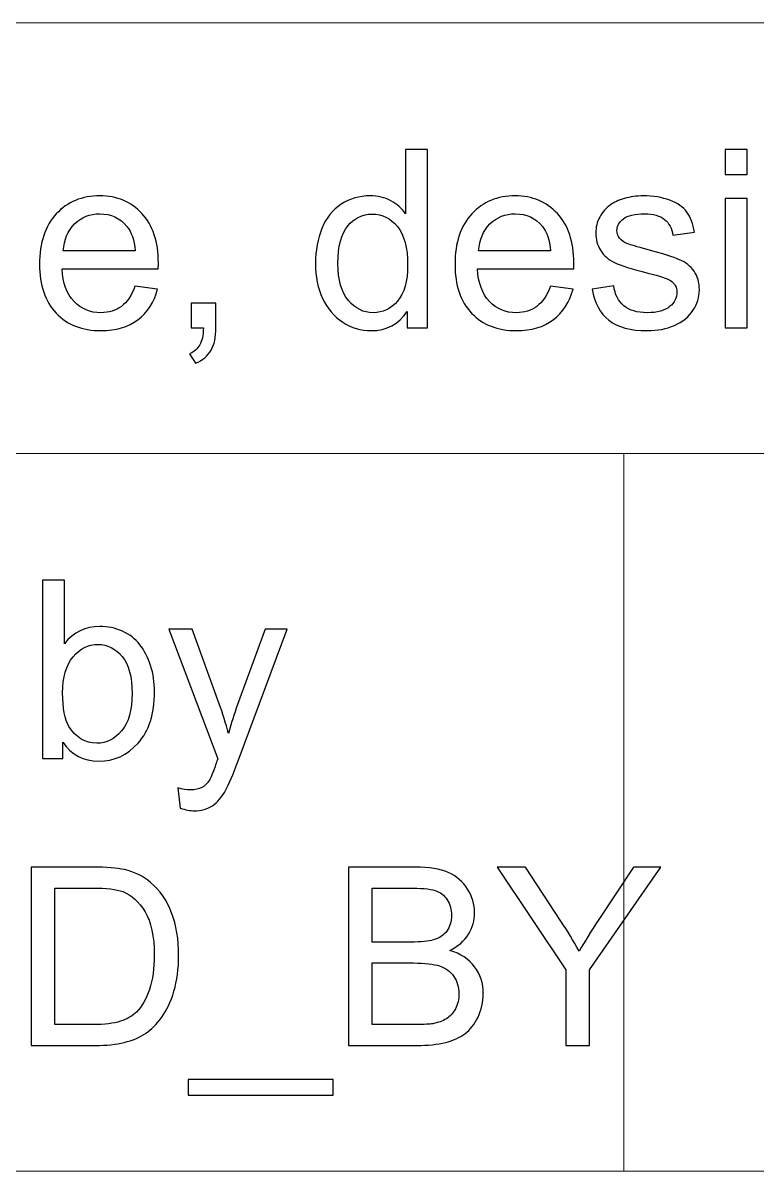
# Model space of a CAD drawing. Header units: centimetres. Extents: x -52 to 52, y -48 to 48.
# Drawn here: x 17.824 to 18.848, y -44.205 to -42.605 of the extents above; entities that cross this region are included whole.
import ezdxf

# ---------------------------------------------------------------- set-up
doc = ezdxf.new("R2010")
doc.units = ezdxf.units.CM
doc.header["$MEASUREMENT"] = 0
doc.layers.add('Title Block', color=7, linetype='Continuous')

msp = doc.modelspace()

# ---------------------------------------------------------------- linework, layer by layer
at = {"layer": 'Title Block', "lineweight": 9}
for points in [[(12.96203, -42.6054), (12.96203, -42.6054), (29.96203, -42.6054), (29.96203, -42.6054)], [(12.96203, -43.2054), (12.96203, -43.2054), (29.96203, -43.2054), (29.96203, -43.2054)], [(18.66203, -44.2054), (18.66203, -44.2054), (18.66203, -43.2054), (18.66203, -43.2054)], [(12.96203, -44.2054), (12.96203, -44.2054), (29.96203, -44.2054), (29.96203, -44.2054)]]:
    msp.add_open_spline(points, degree=3, dxfattribs=at)
at = {"layer": 'Title Block'}
for points, knots in [([(18.35993, -43.0304), (18.35993, -43.0304), (18.35993, -43.00754), (18.35993, -43.00754), (18.34852, -43.02531), (18.33174, -43.03422), (18.30958, -43.03422), (18.29523, -43.03422), (18.28203, -43.03028), (18.27005, -43.02236), (18.25802, -43.01449), (18.2487, -43.00343), (18.24204, -42.98931), (18.23545, -42.97513), (18.23215, -42.95887), (18.23215, -42.94047), (18.23215, -42.92253), (18.23516, -42.90627), (18.24112, -42.89163), (18.24714, -42.87704), (18.25611, -42.86582), (18.26809, -42.85806), (18.28001, -42.85025), (18.29343, -42.84637), (18.30819, -42.84637), (18.31907, -42.84637), (18.32873, -42.84869), (18.33718, -42.85326), (18.34563, -42.85783), (18.35252, -42.86385), (18.35784, -42.8712), (18.35784, -42.8712), (18.35784, -42.78179), (18.35784, -42.78179), (18.35784, -42.78179), (18.3884, -42.78179), (18.3884, -42.78179), (18.3884, -42.78179), (18.3884, -43.0304), (18.3884, -43.0304), (18.3884, -43.0304), (18.35993, -43.0304), (18.35993, -43.0304)], [0, 0, 0, 0, 0.0714286, 0.0714286, 0.0714286, 0.1428571, 0.1428571, 0.1428571, 0.2142857, 0.2142857, 0.2142857, 0.2857143, 0.2857143, 0.2857143, 0.3571429, 0.3571429, 0.3571429, 0.4285714, 0.4285714, 0.4285714, 0.5, 0.5, 0.5, 0.5714286, 0.5714286, 0.5714286, 0.6428571, 0.6428571, 0.6428571, 0.7142857, 0.7142857, 0.7142857, 0.7857143, 0.7857143, 0.7857143, 0.8571429, 0.8571429, 0.8571429, 0.9285714, 0.9285714, 0.9285714, 1, 1, 1, 1]), ([(18.80344, -42.81651), (18.80344, -42.81651), (18.80344, -42.78179), (18.80344, -42.78179), (18.80344, -42.78179), (18.83399, -42.78179), (18.83399, -42.78179), (18.83399, -42.78179), (18.83399, -42.81651), (18.83399, -42.81651), (18.83399, -42.81651), (18.80344, -42.81651), (18.80344, -42.81651)], [0, 0, 0, 0, 0.25, 0.25, 0.25, 0.5, 0.5, 0.5, 0.75, 0.75, 0.75, 1, 1, 1, 1]), ([(17.98047, -42.97207), (17.98047, -42.97207), (18.01207, -42.97623), (18.01207, -42.97623), (18.00715, -42.99458), (17.99795, -43.00887), (17.98452, -43.019), (17.9711, -43.02913), (17.95397, -43.03422), (17.93308, -43.03422), (17.9068, -43.03422), (17.88597, -43.02612), (17.87058, -43.00991), (17.85518, -42.99377), (17.84749, -42.97103), (17.84749, -42.9418), (17.84749, -42.91159), (17.85524, -42.8881), (17.87081, -42.87143), (17.88638, -42.85471), (17.90657, -42.84637), (17.9314, -42.84637), (17.95541, -42.84637), (17.97503, -42.85453), (17.99025, -42.87091), (18.00547, -42.88729), (18.01311, -42.91032), (18.01311, -42.94001), (18.01311, -42.9418), (18.01305, -42.94452), (18.01294, -42.94811), (18.01294, -42.94811), (17.87874, -42.94811), (17.87874, -42.94811), (17.87989, -42.96784), (17.88545, -42.983), (17.89552, -42.99348), (17.90553, -43.00395), (17.91809, -43.00922), (17.93308, -43.00922), (17.94425, -43.00922), (17.95379, -43.00627), (17.96166, -43.00037), (17.96959, -42.99446), (17.97584, -42.98503), (17.98047, -42.97207)], [0, 0, 0, 0, 0.0666667, 0.0666667, 0.0666667, 0.1333333, 0.1333333, 0.1333333, 0.2, 0.2, 0.2, 0.2666667, 0.2666667, 0.2666667, 0.3333333, 0.3333333, 0.3333333, 0.4, 0.4, 0.4, 0.4666667, 0.4666667, 0.4666667, 0.5333333, 0.5333333, 0.5333333, 0.6, 0.6, 0.6, 0.6666667, 0.6666667, 0.6666667, 0.7333333, 0.7333333, 0.7333333, 0.8, 0.8, 0.8, 0.8666667, 0.8666667, 0.8666667, 0.9333333, 0.9333333, 0.9333333, 1, 1, 1, 1]), ([(18.55963, -42.97207), (18.55963, -42.97207), (18.59123, -42.97623), (18.59123, -42.97623), (18.58631, -42.99458), (18.57711, -43.00887), (18.56368, -43.019), (18.55026, -43.02913), (18.53313, -43.03422), (18.51224, -43.03422), (18.48596, -43.03422), (18.46513, -43.02612), (18.44974, -43.00991), (18.43434, -42.99377), (18.42665, -42.97103), (18.42665, -42.9418), (18.42665, -42.91159), (18.4344, -42.8881), (18.44997, -42.87143), (18.46554, -42.85471), (18.48573, -42.84637), (18.51056, -42.84637), (18.53457, -42.84637), (18.55419, -42.85453), (18.56941, -42.87091), (18.58463, -42.88729), (18.59227, -42.91032), (18.59227, -42.94001), (18.59227, -42.9418), (18.59221, -42.94452), (18.5921, -42.94811), (18.5921, -42.94811), (18.4579, -42.94811), (18.4579, -42.94811), (18.45905, -42.96784), (18.46461, -42.983), (18.47468, -42.99348), (18.48469, -43.00395), (18.49725, -43.00922), (18.51224, -43.00922), (18.52341, -43.00922), (18.53295, -43.00627), (18.54082, -43.00037), (18.54875, -42.99446), (18.555, -42.98503), (18.55963, -42.97207)], [0, 0, 0, 0, 0.0666667, 0.0666667, 0.0666667, 0.1333333, 0.1333333, 0.1333333, 0.2, 0.2, 0.2, 0.2666667, 0.2666667, 0.2666667, 0.3333333, 0.3333333, 0.3333333, 0.4, 0.4, 0.4, 0.4666667, 0.4666667, 0.4666667, 0.5333333, 0.5333333, 0.5333333, 0.6, 0.6, 0.6, 0.6666667, 0.6666667, 0.6666667, 0.7333333, 0.7333333, 0.7333333, 0.8, 0.8, 0.8, 0.8666667, 0.8666667, 0.8666667, 0.9333333, 0.9333333, 0.9333333, 1, 1, 1, 1]), ([(18.61767, -42.97658), (18.61767, -42.97658), (18.64788, -42.97172), (18.64788, -42.97172), (18.64956, -42.98381), (18.65431, -42.99307), (18.66206, -42.99956), (18.66981, -43.00598), (18.68069, -43.00922), (18.69458, -43.00922), (18.70865, -43.00922), (18.71906, -43.00638), (18.72589, -43.00065), (18.73266, -42.99498), (18.73608, -42.98827), (18.73608, -42.98057), (18.73608, -42.97369), (18.73301, -42.96825), (18.72693, -42.96431), (18.72265, -42.96159), (18.71223, -42.95818), (18.69568, -42.95395), (18.67334, -42.94834), (18.65789, -42.94348), (18.64921, -42.93937), (18.64059, -42.9352), (18.63405, -42.92953), (18.6296, -42.92224), (18.62514, -42.91501), (18.62288, -42.90696), (18.62288, -42.89817), (18.62288, -42.89012), (18.62473, -42.88272), (18.62838, -42.87589), (18.63208, -42.86906), (18.63706, -42.86339), (18.64337, -42.85887), (18.64811, -42.8554), (18.65459, -42.85245), (18.66275, -42.85002), (18.67097, -42.84759), (18.67971, -42.84637), (18.68909, -42.84637), (18.70321, -42.84637), (18.71559, -42.8484), (18.72624, -42.85251), (18.73694, -42.85656), (18.74481, -42.86211), (18.74991, -42.86906), (18.75494, -42.87606), (18.75847, -42.88538), (18.76038, -42.89707), (18.76038, -42.89707), (18.73052, -42.90123), (18.73052, -42.90123), (18.72919, -42.89186), (18.72525, -42.88451), (18.71877, -42.87924), (18.71229, -42.87398), (18.70315, -42.87137), (18.69128, -42.87137), (18.67734, -42.87137), (18.66733, -42.87369), (18.66137, -42.87832), (18.65541, -42.88295), (18.6524, -42.88839), (18.6524, -42.89458), (18.6524, -42.89851), (18.65361, -42.9021), (18.6561, -42.90529), (18.65859, -42.90853), (18.66247, -42.91125), (18.66779, -42.91339), (18.67086, -42.91454), (18.67977, -42.91715), (18.6947, -42.9212), (18.71623, -42.92693), (18.73127, -42.93167), (18.73984, -42.93532), (18.7484, -42.93897), (18.75512, -42.94435), (18.75998, -42.95129), (18.7649, -42.95829), (18.76733, -42.96697), (18.76733, -42.97739), (18.76733, -42.98752), (18.76437, -42.99707), (18.75841, -43.00604), (18.75245, -43.01501), (18.74389, -43.02195), (18.73272, -43.02687), (18.72149, -43.03179), (18.70882, -43.03422), (18.6947, -43.03422), (18.67132, -43.03422), (18.65344, -43.02936), (18.64117, -43.01969), (18.6289, -43.00997), (18.62109, -42.99562), (18.61767, -42.97658)], [0, 0, 0, 0, 0.030303, 0.030303, 0.030303, 0.0606061, 0.0606061, 0.0606061, 0.0909091, 0.0909091, 0.0909091, 0.1212121, 0.1212121, 0.1212121, 0.1515152, 0.1515152, 0.1515152, 0.1818182, 0.1818182, 0.1818182, 0.2121212, 0.2121212, 0.2121212, 0.2424242, 0.2424242, 0.2424242, 0.2727273, 0.2727273, 0.2727273, 0.3030303, 0.3030303, 0.3030303, 0.3333333, 0.3333333, 0.3333333, 0.3636364, 0.3636364, 0.3636364, 0.3939394, 0.3939394, 0.3939394, 0.4242424, 0.4242424, 0.4242424, 0.4545455, 0.4545455, 0.4545455, 0.4848485, 0.4848485, 0.4848485, 0.5151515, 0.5151515, 0.5151515, 0.5454545, 0.5454545, 0.5454545, 0.5757576, 0.5757576, 0.5757576, 0.6060606, 0.6060606, 0.6060606, 0.6363636, 0.6363636, 0.6363636, 0.6666667, 0.6666667, 0.6666667, 0.6969697, 0.6969697, 0.6969697, 0.7272727, 0.7272727, 0.7272727, 0.7575758, 0.7575758, 0.7575758, 0.7878788, 0.7878788, 0.7878788, 0.8181818, 0.8181818, 0.8181818, 0.8484848, 0.8484848, 0.8484848, 0.8787879, 0.8787879, 0.8787879, 0.9090909, 0.9090909, 0.9090909, 0.9393939, 0.9393939, 0.9393939, 0.969697, 0.969697, 0.969697, 1, 1, 1, 1]), ([(18.80344, -43.0304), (18.80344, -43.0304), (18.80344, -42.85019), (18.80344, -42.85019), (18.80344, -42.85019), (18.83399, -42.85019), (18.83399, -42.85019), (18.83399, -42.85019), (18.83399, -43.0304), (18.83399, -43.0304), (18.83399, -43.0304), (18.80344, -43.0304), (18.80344, -43.0304)], [0, 0, 0, 0, 0.25, 0.25, 0.25, 0.5, 0.5, 0.5, 0.75, 0.75, 0.75, 1, 1, 1, 1]), ([(17.88047, -42.92311), (17.88047, -42.92311), (17.98082, -42.92311), (17.98082, -42.92311), (17.97949, -42.90795), (17.97561, -42.8966), (17.9693, -42.88902), (17.95964, -42.87728), (17.94702, -42.87137), (17.93157, -42.87137), (17.91757, -42.87137), (17.90582, -42.87606), (17.89627, -42.88544), (17.88678, -42.89481), (17.88151, -42.90737), (17.88047, -42.92311)], [0, 0, 0, 0, 0.2, 0.2, 0.2, 0.4, 0.4, 0.4, 0.6, 0.6, 0.6, 0.8, 0.8, 0.8, 1, 1, 1, 1]), ([(18.2634, -42.94053), (18.2634, -42.96356), (18.26826, -42.98075), (18.27804, -42.99215), (18.28776, -43.00355), (18.29928, -43.00922), (18.31253, -43.00922), (18.3259, -43.00922), (18.33724, -43.00378), (18.34662, -42.9929), (18.35593, -42.98202), (18.36062, -42.96541), (18.36062, -42.94307), (18.36062, -42.91854), (18.35587, -42.90048), (18.34633, -42.88897), (18.33684, -42.87745), (18.32509, -42.87172), (18.31114, -42.87172), (18.29754, -42.87172), (18.2862, -42.87722), (18.27706, -42.88827), (18.26797, -42.89932), (18.2634, -42.91674), (18.2634, -42.94053)], [0, 0, 0, 0, 0.125, 0.125, 0.125, 0.25, 0.25, 0.25, 0.375, 0.375, 0.375, 0.5, 0.5, 0.5, 0.625, 0.625, 0.625, 0.75, 0.75, 0.75, 0.875, 0.875, 0.875, 1, 1, 1, 1]), ([(18.45963, -42.92311), (18.45963, -42.92311), (18.55998, -42.92311), (18.55998, -42.92311), (18.55865, -42.90795), (18.55477, -42.8966), (18.54846, -42.88902), (18.5388, -42.87728), (18.52618, -42.87137), (18.51073, -42.87137), (18.49673, -42.87137), (18.48498, -42.87606), (18.47543, -42.88544), (18.46594, -42.89481), (18.46067, -42.90737), (18.45963, -42.92311)], [0, 0, 0, 0, 0.2, 0.2, 0.2, 0.4, 0.4, 0.4, 0.6, 0.6, 0.6, 0.8, 0.8, 0.8, 1, 1, 1, 1]), ([(18.05865, -43.0304), (18.05865, -43.0304), (18.05865, -42.99568), (18.05865, -42.99568), (18.05865, -42.99568), (18.09337, -42.99568), (18.09337, -42.99568), (18.09337, -42.99568), (18.09337, -43.0304), (18.09337, -43.0304), (18.09337, -43.04319), (18.09112, -43.05355), (18.08655, -43.06142), (18.08203, -43.06929), (18.0748, -43.07542), (18.0649, -43.07971), (18.0649, -43.07971), (18.05657, -43.06651), (18.05657, -43.06651), (18.06305, -43.06368), (18.0678, -43.05951), (18.07081, -43.05407), (18.07387, -43.04857), (18.07561, -43.0407), (18.07596, -43.0304), (18.07596, -43.0304), (18.05865, -43.0304), (18.05865, -43.0304)], [0, 0, 0, 0, 0.1111111, 0.1111111, 0.1111111, 0.2222222, 0.2222222, 0.2222222, 0.3333333, 0.3333333, 0.3333333, 0.4444444, 0.4444444, 0.4444444, 0.5555556, 0.5555556, 0.5555556, 0.6666667, 0.6666667, 0.6666667, 0.7777778, 0.7777778, 0.7777778, 0.8888889, 0.8888889, 0.8888889, 1, 1, 1, 1]), ([(17.87995, -43.6304), (17.87995, -43.6304), (17.85148, -43.6304), (17.85148, -43.6304), (17.85148, -43.6304), (17.85148, -43.38179), (17.85148, -43.38179), (17.85148, -43.38179), (17.88203, -43.38179), (17.88203, -43.38179), (17.88203, -43.38179), (17.88203, -43.47051), (17.88203, -43.47051), (17.89494, -43.45442), (17.91137, -43.44637), (17.9314, -43.44637), (17.94245, -43.44637), (17.95298, -43.44857), (17.96288, -43.45303), (17.97277, -43.45748), (17.98088, -43.46379), (17.9873, -43.47184), (17.99367, -43.47994), (17.9987, -43.48966), (18.00229, -43.50106), (18.00593, -43.5124), (18.00773, -43.52461), (18.00773, -43.53758), (18.00773, -43.56836), (18.00009, -43.59221), (17.98487, -43.60899), (17.96959, -43.62583), (17.95131, -43.63422), (17.92995, -43.63422), (17.90871, -43.63422), (17.89205, -43.62537), (17.87995, -43.60771), (17.87995, -43.60771), (17.87995, -43.6304), (17.87995, -43.6304)], [0, 0, 0, 0, 0.0769231, 0.0769231, 0.0769231, 0.1538462, 0.1538462, 0.1538462, 0.2307692, 0.2307692, 0.2307692, 0.3076923, 0.3076923, 0.3076923, 0.3846154, 0.3846154, 0.3846154, 0.4615385, 0.4615385, 0.4615385, 0.5384615, 0.5384615, 0.5384615, 0.6153846, 0.6153846, 0.6153846, 0.6923077, 0.6923077, 0.6923077, 0.7692308, 0.7692308, 0.7692308, 0.8461538, 0.8461538, 0.8461538, 0.9230769, 0.9230769, 0.9230769, 1, 1, 1, 1]), ([(18.04355, -43.69967), (18.04355, -43.69967), (18.04008, -43.67143), (18.04008, -43.67143), (18.04679, -43.67322), (18.05258, -43.67415), (18.05755, -43.67415), (18.06438, -43.67415), (18.06982, -43.67299), (18.07387, -43.67074), (18.07798, -43.66848), (18.08134, -43.6653), (18.08394, -43.66124), (18.08585, -43.65818), (18.08898, -43.6506), (18.09326, -43.63844), (18.09384, -43.63677), (18.0947, -43.63428), (18.09598, -43.63098), (18.09598, -43.63098), (18.02758, -43.45019), (18.02758, -43.45019), (18.02758, -43.45019), (18.06021, -43.45019), (18.06021, -43.45019), (18.06021, -43.45019), (18.09783, -43.55424), (18.09783, -43.55424), (18.10275, -43.56738), (18.10709, -43.58127), (18.11097, -43.59585), (18.1145, -43.58214), (18.11866, -43.56859), (18.12352, -43.55528), (18.12352, -43.55528), (18.16195, -43.45019), (18.16195, -43.45019), (18.16195, -43.45019), (18.19245, -43.45019), (18.19245, -43.45019), (18.19245, -43.45019), (18.12433, -43.63352), (18.12433, -43.63352), (18.11698, -43.65326), (18.11126, -43.6668), (18.10715, -43.67427), (18.10171, -43.68428), (18.09546, -43.69163), (18.08845, -43.69631), (18.08139, -43.701), (18.073, -43.70332), (18.06328, -43.70332), (18.05738, -43.70332), (18.05078, -43.7021), (18.04355, -43.69967)], [0, 0, 0, 0, 0.0555556, 0.0555556, 0.0555556, 0.1111111, 0.1111111, 0.1111111, 0.1666667, 0.1666667, 0.1666667, 0.2222222, 0.2222222, 0.2222222, 0.2777778, 0.2777778, 0.2777778, 0.3333333, 0.3333333, 0.3333333, 0.3888889, 0.3888889, 0.3888889, 0.4444444, 0.4444444, 0.4444444, 0.5, 0.5, 0.5, 0.5555556, 0.5555556, 0.5555556, 0.6111111, 0.6111111, 0.6111111, 0.6666667, 0.6666667, 0.6666667, 0.7222222, 0.7222222, 0.7222222, 0.7777778, 0.7777778, 0.7777778, 0.8333333, 0.8333333, 0.8333333, 0.8888889, 0.8888889, 0.8888889, 0.9444444, 0.9444444, 0.9444444, 1, 1, 1, 1]), ([(17.8796, -43.53897), (17.8796, -43.56049), (17.88256, -43.57606), (17.8884, -43.58567), (17.89801, -43.60135), (17.91097, -43.60922), (17.92735, -43.60922), (17.94071, -43.60922), (17.95223, -43.60343), (17.9619, -43.59186), (17.97162, -43.58028), (17.97648, -43.56304), (17.97648, -43.54012), (17.97648, -43.51663), (17.97185, -43.49932), (17.96253, -43.48816), (17.95321, -43.47699), (17.94193, -43.47137), (17.92874, -43.47137), (17.91537, -43.47137), (17.90385, -43.47716), (17.89419, -43.48873), (17.88447, -43.50031), (17.8796, -43.51703), (17.8796, -43.53897)], [0, 0, 0, 0, 0.125, 0.125, 0.125, 0.25, 0.25, 0.25, 0.375, 0.375, 0.375, 0.5, 0.5, 0.5, 0.625, 0.625, 0.625, 0.75, 0.75, 0.75, 0.875, 0.875, 0.875, 1, 1, 1, 1]), ([(17.83582, -44.0304), (17.83582, -44.0304), (17.83582, -43.78179), (17.83582, -43.78179), (17.83582, -43.78179), (17.92146, -43.78179), (17.92146, -43.78179), (17.94079, -43.78179), (17.95555, -43.78295), (17.96573, -43.78532), (17.97997, -43.78862), (17.99212, -43.79458), (18.00219, -43.80314), (18.01533, -43.81426), (18.02511, -43.82838), (18.03159, -43.84562), (18.03813, -43.86287), (18.04137, -43.8826), (18.04137, -43.90476), (18.04137, -43.92363), (18.03917, -43.94035), (18.03477, -43.95494), (18.03037, -43.96952), (18.0247, -43.98162), (18.01782, -43.99116), (18.01087, -44.00071), (18.00335, -44.00824), (17.99513, -44.01368), (17.98697, -44.01917), (17.97708, -44.02334), (17.9655, -44.02618), (17.95387, -44.02901), (17.94056, -44.0304), (17.92551, -44.0304), (17.92551, -44.0304), (17.83582, -44.0304), (17.83582, -44.0304)], [0, 0, 0, 0, 0.0833333, 0.0833333, 0.0833333, 0.1666667, 0.1666667, 0.1666667, 0.25, 0.25, 0.25, 0.3333333, 0.3333333, 0.3333333, 0.4166667, 0.4166667, 0.4166667, 0.5, 0.5, 0.5, 0.5833333, 0.5833333, 0.5833333, 0.6666667, 0.6666667, 0.6666667, 0.75, 0.75, 0.75, 0.8333333, 0.8333333, 0.8333333, 0.9166667, 0.9166667, 0.9166667, 1, 1, 1, 1]), ([(18.27829, -44.0304), (18.27829, -44.0304), (18.27829, -43.78179), (18.27829, -43.78179), (18.27829, -43.78179), (18.37157, -43.78179), (18.37157, -43.78179), (18.39055, -43.78179), (18.40577, -43.78428), (18.41729, -43.78931), (18.42875, -43.79435), (18.43772, -43.8021), (18.4442, -43.81258), (18.45074, -43.82299), (18.45398, -43.83393), (18.45398, -43.84539), (18.45398, -43.85598), (18.45109, -43.86599), (18.44536, -43.87537), (18.43963, -43.88474), (18.43095, -43.89232), (18.41932, -43.89811), (18.43436, -43.90251), (18.44594, -43.91003), (18.45398, -43.92068), (18.46208, -43.93127), (18.46613, -43.94383), (18.46613, -43.95829), (18.46613, -43.96998), (18.46364, -43.98081), (18.45873, -43.99082), (18.45381, -44.00083), (18.44773, -44.00853), (18.4405, -44.01396), (18.43326, -44.01935), (18.42418, -44.02346), (18.4133, -44.02623), (18.40236, -44.02901), (18.38899, -44.0304), (18.37314, -44.0304), (18.37314, -44.0304), (18.27829, -44.0304), (18.27829, -44.0304)], [0, 0, 0, 0, 0.0714286, 0.0714286, 0.0714286, 0.1428571, 0.1428571, 0.1428571, 0.2142857, 0.2142857, 0.2142857, 0.2857143, 0.2857143, 0.2857143, 0.3571429, 0.3571429, 0.3571429, 0.4285714, 0.4285714, 0.4285714, 0.5, 0.5, 0.5, 0.5714286, 0.5714286, 0.5714286, 0.6428571, 0.6428571, 0.6428571, 0.7142857, 0.7142857, 0.7142857, 0.7857143, 0.7857143, 0.7857143, 0.8571429, 0.8571429, 0.8571429, 0.9285714, 0.9285714, 0.9285714, 1, 1, 1, 1]), ([(18.58136, -44.0304), (18.58136, -44.0304), (18.58136, -43.92508), (18.58136, -43.92508), (18.58136, -43.92508), (18.48552, -43.78179), (18.48552, -43.78179), (18.48552, -43.78179), (18.52511, -43.78179), (18.52511, -43.78179), (18.52511, -43.78179), (18.57424, -43.85702), (18.57424, -43.85702), (18.58338, -43.87097), (18.59189, -43.88491), (18.59964, -43.89886), (18.60722, -43.88584), (18.61643, -43.87126), (18.62713, -43.85505), (18.62713, -43.85505), (18.67528, -43.78179), (18.67528, -43.78179), (18.67528, -43.78179), (18.71365, -43.78179), (18.71365, -43.78179), (18.71365, -43.78179), (18.61434, -43.92508), (18.61434, -43.92508), (18.61434, -43.92508), (18.61434, -44.0304), (18.61434, -44.0304), (18.61434, -44.0304), (18.58136, -44.0304), (18.58136, -44.0304)], [0, 0, 0, 0, 0.0909091, 0.0909091, 0.0909091, 0.1818182, 0.1818182, 0.1818182, 0.2727273, 0.2727273, 0.2727273, 0.3636364, 0.3636364, 0.3636364, 0.4545455, 0.4545455, 0.4545455, 0.5454545, 0.5454545, 0.5454545, 0.6363636, 0.6363636, 0.6363636, 0.7272727, 0.7272727, 0.7272727, 0.8181818, 0.8181818, 0.8181818, 0.9090909, 0.9090909, 0.9090909, 1, 1, 1, 1]), ([(17.8688, -44.00123), (17.8688, -44.00123), (17.92181, -44.00123), (17.92181, -44.00123), (17.93819, -44.00123), (17.95104, -43.99973), (17.96035, -43.99666), (17.96967, -43.99359), (17.97708, -43.98931), (17.98263, -43.98376), (17.99039, -43.97594), (17.99646, -43.96541), (18.0008, -43.95222), (18.00514, -43.93902), (18.00734, -43.92305), (18.00734, -43.90424), (18.00734, -43.8782), (18.00306, -43.85818), (17.99455, -43.84417), (17.98605, -43.83017), (17.97569, -43.82079), (17.96348, -43.81605), (17.95468, -43.81264), (17.9405, -43.81096), (17.92094, -43.81096), (17.92094, -43.81096), (17.8688, -43.81096), (17.8688, -43.81096), (17.8688, -43.81096), (17.8688, -44.00123), (17.8688, -44.00123)], [0, 0, 0, 0, 0.1, 0.1, 0.1, 0.2, 0.2, 0.2, 0.3, 0.3, 0.3, 0.4, 0.4, 0.4, 0.5, 0.5, 0.5, 0.6, 0.6, 0.6, 0.7, 0.7, 0.7, 0.8, 0.8, 0.8, 0.9, 0.9, 0.9, 1, 1, 1, 1]), ([(18.31127, -43.8863), (18.31127, -43.8863), (18.36503, -43.8863), (18.36503, -43.8863), (18.37962, -43.8863), (18.39009, -43.88532), (18.3964, -43.88341), (18.40479, -43.88092), (18.4111, -43.87676), (18.41532, -43.87097), (18.41955, -43.86518), (18.42169, -43.85795), (18.42169, -43.84921), (18.42169, -43.84093), (18.41972, -43.83364), (18.41573, -43.82739), (18.41179, -43.82108), (18.40612, -43.81674), (18.39877, -43.81443), (18.39142, -43.81211), (18.37881, -43.81096), (18.36098, -43.81096), (18.36098, -43.81096), (18.31127, -43.81096), (18.31127, -43.81096), (18.31127, -43.81096), (18.31127, -43.8863), (18.31127, -43.8863)], [0, 0, 0, 0, 0.1111111, 0.1111111, 0.1111111, 0.2222222, 0.2222222, 0.2222222, 0.3333333, 0.3333333, 0.3333333, 0.4444444, 0.4444444, 0.4444444, 0.5555556, 0.5555556, 0.5555556, 0.6666667, 0.6666667, 0.6666667, 0.7777778, 0.7777778, 0.7777778, 0.8888889, 0.8888889, 0.8888889, 1, 1, 1, 1]), ([(18.31127, -44.00123), (18.31127, -44.00123), (18.37319, -44.00123), (18.37319, -44.00123), (18.38384, -44.00123), (18.39131, -44.00083), (18.39565, -44.00002), (18.40317, -43.99869), (18.40954, -43.99643), (18.41463, -43.99325), (18.41972, -43.99006), (18.42389, -43.98544), (18.42719, -43.97936), (18.43049, -43.97328), (18.43211, -43.96628), (18.43211, -43.95835), (18.43211, -43.94903), (18.42973, -43.94099), (18.42493, -43.9341), (18.42018, -43.92722), (18.41359, -43.92241), (18.40514, -43.91964), (18.39675, -43.91686), (18.38459, -43.91547), (18.3688, -43.91547), (18.3688, -43.91547), (18.31127, -43.91547), (18.31127, -43.91547), (18.31127, -43.91547), (18.31127, -44.00123), (18.31127, -44.00123)], [0, 0, 0, 0, 0.1, 0.1, 0.1, 0.2, 0.2, 0.2, 0.3, 0.3, 0.3, 0.4, 0.4, 0.4, 0.5, 0.5, 0.5, 0.6, 0.6, 0.6, 0.7, 0.7, 0.7, 0.8, 0.8, 0.8, 0.9, 0.9, 0.9, 1, 1, 1, 1]), ([(18.05462, -44.0995), (18.05462, -44.0995), (18.05462, -44.07762), (18.05462, -44.07762), (18.05462, -44.07762), (18.2567, -44.07762), (18.2567, -44.07762), (18.2567, -44.07762), (18.2567, -44.0995), (18.2567, -44.0995), (18.2567, -44.0995), (18.05462, -44.0995), (18.05462, -44.0995)], [0, 0, 0, 0, 0.25, 0.25, 0.25, 0.5, 0.5, 0.5, 0.75, 0.75, 0.75, 1, 1, 1, 1])]:
    msp.add_open_spline(points, degree=3, knots=knots, dxfattribs=at)

doc.saveas('drawing.dxf')
